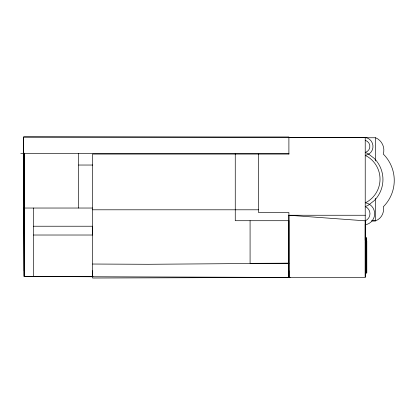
<?xml version="1.0" encoding="UTF-8"?>
<svg xmlns="http://www.w3.org/2000/svg" width="415" height="415" viewBox="0 0 415 415"><rect width="100%" height="100%" fill="white"/><g stroke="black" fill="none" stroke-linecap="round" stroke-linejoin="round"><path stroke-width="0.62" d="M40.924 276.525L33.48 276.525L33.48 208.034M92.545 276.509L92.561 154.064L288.897 154.064L288.897 136.976L23.619 136.976L23.619 153.503M258.514 154.064L258.514 212.527L288.897 212.527L288.897 277.433L365.226 277.433L365.226 137.422A9.156 9.156 0 0 1 369.194 153.898L365.226 155.526L366.782 156.17A26.503 26.503 0 0 1 366.782 202.074L365.226 202.722L367.752 203.433L370.045 204.714A11.169 11.169 0 0 1 365.226 224.785M365.226 229.915L365.226 224.458M365.195 240.228L365.226 230.024M92.561 270.705L92.587 278.024L290.215 277.428M365.226 277.09L365.226 220.822A7.698 7.698 0 0 0 365.226 206.587L367.975 205.446L374.18 200.689A29.942 29.942 0 0 0 374.18 158.343L367.975 153.586L365.226 152.445A6.251 6.251 0 0 0 365.226 140.358M288.897 263.24L148.124 264.288L92.561 264.033M288.897 277.433L24.189 276.52L23.619 136.976L365.174 137.536L305.741 137.573M288.384 137.531L359.608 137.531M365.47 137.754L375.596 137.754A13.43 13.43 0 0 1 383.273 154.064A37.153 37.153 0 0 1 383.273 206.8A12.16 12.16 0 0 1 375.596 220.816L371.705 220.816M20.75 153.503L288.897 153.503L288.897 154.064M78.591 165.035L92.753 165.035M92.561 208.034L24.029 208.034L24.189 276.52L92.669 276.52M92.561 209.798L258.514 209.798M288.897 270.705L288.923 277.433L288.897 215.255L365.226 215.255M288.897 220.713L235.258 220.713L235.258 153.503M371.861 220.93L375.596 220.93L375.596 198.282M33.48 226.227L92.561 226.227L92.561 235.02L33.48 235.02M365.231 237.909L366.673 237.909L366.689 272.909M365.231 238.355L366.564 238.355M365.231 240.041L366.45 240.041L366.466 272.909M365.231 242.863L366.455 242.863M288.897 263.188L250.079 263.328L250.079 220.713M365.247 272.914L366.798 272.909L366.787 240.928M33.48 276.525L93.069 276.489M288.897 137.422L317.947 137.573M288.897 215.255L365.226 220.822M24.189 270.907L24.029 153.503M366.564 237.759L366.575 272.909M24.044 153.036L24.189 276.52L24.189 153.571M375.596 137.754L375.596 160.932M288.923 220.822L288.923 277.433M78.591 153.503L78.591 208.034"/></g></svg>
